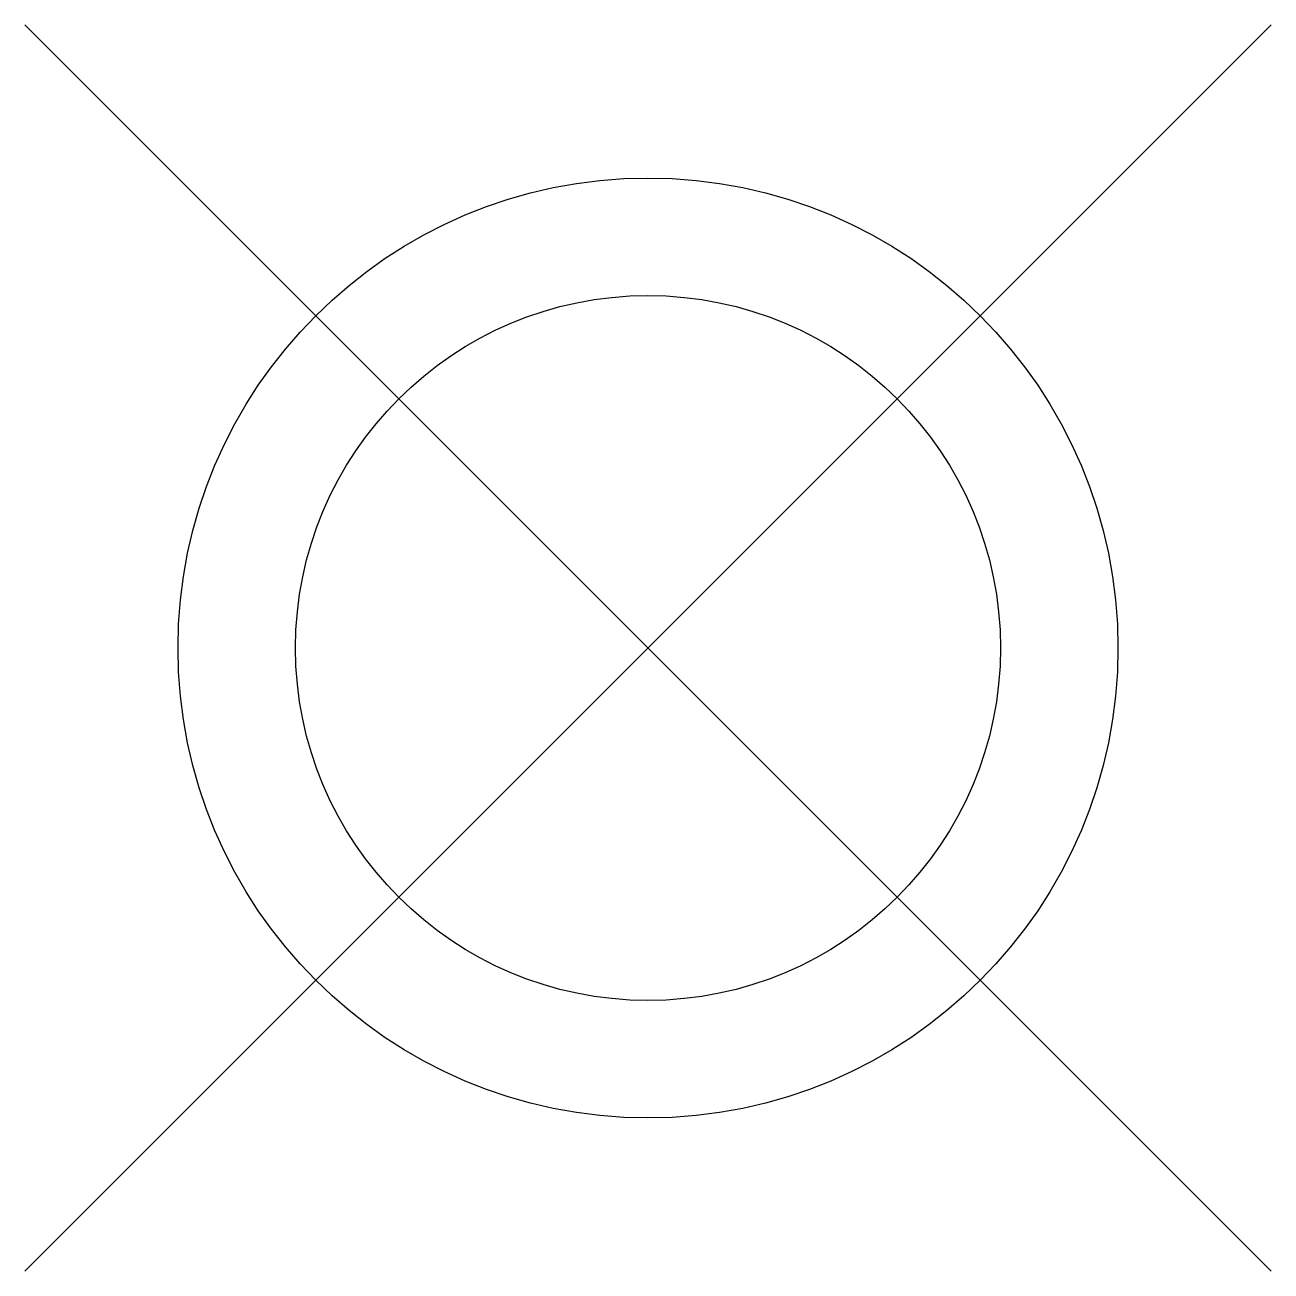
# Model space of a CAD drawing. Header units: metres. Extents: x -2.65 to 2.65, y -2.65 to 2.65.
import ezdxf

# ---------------------------------------------------------------- set-up
doc = ezdxf.new("R2010")
doc.units = ezdxf.units.M

msp = doc.modelspace()

# ---------------------------------------------------------------- linework, layer by layer
for p, q in [((-2.6517, -2.6517), (2.6517, 2.6517)), ((2.6517, -2.6517), (-2.6517, 2.6517)), ((-1.4142, -1.4142), (1.4142, 1.4142))]:
    msp.add_line(p, q)
for radius in [2, 1.5]:
    msp.add_circle((0, 0), radius)

doc.saveas('drawing.dxf')
